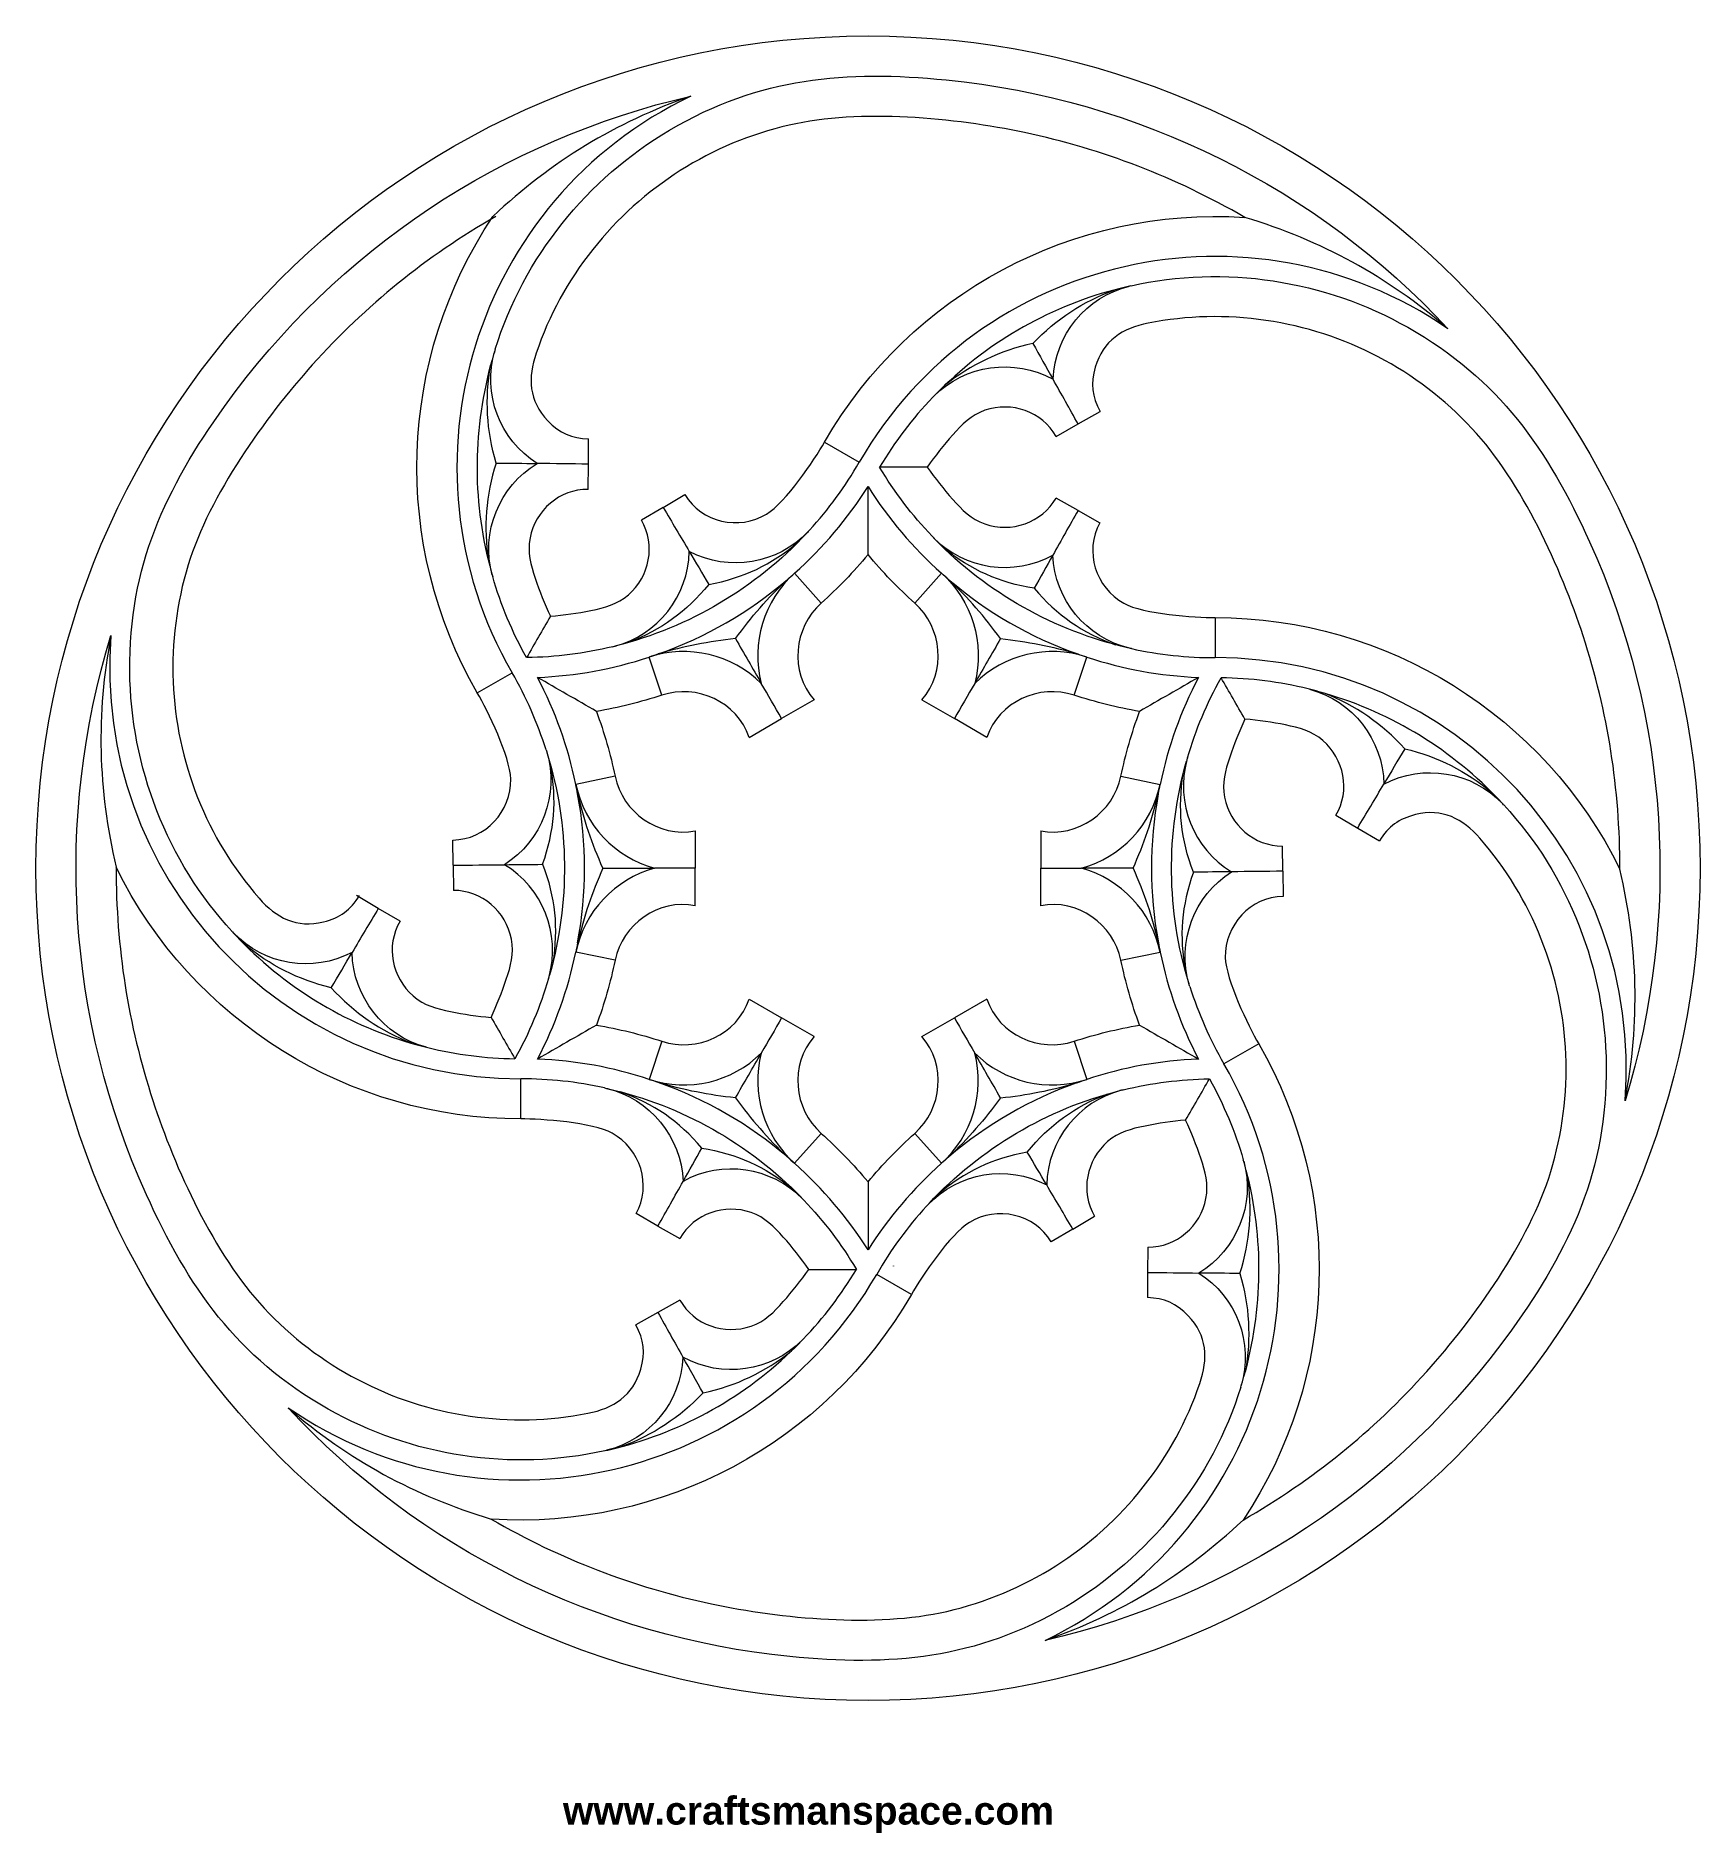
# Model space of a CAD drawing. Header units: millimetres. Extents: x 129 to 308, y -110 to 83.
import ezdxf

# ---------------------------------------------------------------- set-up
doc = ezdxf.new("R2010")
doc.units = ezdxf.units.MM
doc.header["$MEASUREMENT"] = 0
doc.layers.add('Layer 1', color=7, linetype='Continuous')

msp = doc.modelspace()

# ---------------------------------------------------------------- linework, layer by layer
at = {"layer": 'Layer 1', "lineweight": 9}
for points, knots in [([(307.7333, -6.1761), (307.7333, 43.0771), (267.8056, 83.0048), (218.5524, 83.0048), (218.5524, 83.0048), (169.2992, 83.0048), (129.3715, 43.0771), (129.3715, -6.1761), (129.3715, -6.1761), (129.3715, -55.4295), (169.2992, -95.3568), (218.5524, -95.3568), (218.5524, -95.3568), (267.8056, -95.3568), (307.7333, -55.4295), (307.7333, -6.1761)], [0, 0, 0, 0, 0.2, 0.2, 0.2, 0.2, 0.4, 0.4, 0.4, 0.4, 0.6, 0.6, 0.6, 0.6, 1, 1, 1, 1]), ([(178.6005, 49.44), (181.6383, 59.261), (188.4636, 67.7139), (197.2888, 72.9111), (197.2888, 72.9111), (206.9703, 78.6126), (216.176, 79.3576), (226.9204, 78.2932), (226.9204, 78.2932), (247.5009, 76.2548), (266.6295, 66.7717), (280.7128, 51.627)], [0, 0, 0, 0, 0.25, 0.25, 0.25, 0.25, 0.5, 0.5, 0.5, 0.5, 1, 1, 1, 1]), ([(150.4114, -12.9676), (143.4251, -5.426), (139.5174, 4.7112), (139.429, 14.9526), (139.429, 14.9526), (139.332, 26.1878), (143.2898, 34.5326), (149.5836, 43.3054), (149.5836, 43.3054), (161.6392, 60.1093), (179.4161, 71.9339), (199.5735, 76.5579)], [0, 0, 0, 0, 0.25, 0.25, 0.25, 0.25, 0.5, 0.5, 0.5, 0.5, 1, 1, 1, 1]), ([(258.9358, 63.5601), (251.4568, 67.8912), (243.7726, 70.8471), (235.319, 72.6454), (235.319, 72.6454), (227.9053, 74.2224), (217.7356, 75.2066), (210.1059, 73.4481), (210.1059, 73.4481), (201.7733, 71.5275), (194.3438, 66.8244), (189.0431, 60.1144), (189.0431, 60.1144), (186.3566, 56.7138), (184.3928, 53.1146), (182.9845, 49.0162), (182.9845, 49.0162), (182.0872, 46.4048), (182.1785, 43.8892), (184.2375, 41.7688), (184.2375, 41.7688), (185.5043, 40.4642), (186.7844, 39.8766), (188.6132, 39.8358)], [0, 0, 0, 0, 0.14285714, 0.14285714, 0.14285714, 0.14285714, 0.28571429, 0.28571429, 0.28571429, 0.28571429, 0.42857143, 0.42857143, 0.42857143, 0.42857143, 0.57142857, 0.57142857, 0.57142857, 0.57142857, 0.71428571, 0.71428571, 0.71428571, 0.71428571, 1, 1, 1, 1]), ([(178.6681, 63.665), (171.1779, 59.3535), (164.7756, 54.1768), (158.9917, 47.755), (158.9917, 47.755), (153.919, 42.123), (147.9819, 33.8079), (145.6899, 26.3212), (145.6899, 26.3212), (143.1869, 18.1446), (143.5453, 9.3588), (146.7059, 1.4133), (146.7059, 1.4133), (148.3078, -2.6137), (150.4426, -6.1139), (153.288, -9.3827), (153.288, -9.3827), (155.1008, -11.4654), (157.325, -12.6443), (160.1908, -11.9213), (160.1908, -11.9213), (161.9541, -11.4766), (163.1031, -10.6616), (164.0527, -9.0984)], [0, 0, 0, 0, 0.14285714, 0.14285714, 0.14285714, 0.14285714, 0.28571429, 0.28571429, 0.28571429, 0.28571429, 0.42857143, 0.42857143, 0.42857143, 0.42857143, 0.57142857, 0.57142857, 0.57142857, 0.57142857, 0.71428571, 0.71428571, 0.71428571, 0.71428571, 1, 1, 1, 1]), ([(246.7415, 56.2313), (256.7656, 58.5109), (267.4986, 56.8265), (276.4121, 51.7824), (276.4121, 51.7824), (286.1906, 46.2485), (291.4386, 38.6487), (295.8891, 28.8118), (295.8891, 28.8118), (304.4139, 9.9692), (305.7658, -11.3383), (299.6915, -31.107)], [0, 0, 0, 0, 0.25, 0.25, 0.25, 0.25, 0.5, 0.5, 0.5, 0.5, 1, 1, 1, 1]), ([(299.1374, -6.2812), (299.1488, 2.3615), (297.8666, 10.4942), (295.1972, 18.7143), (295.1972, 18.7143), (292.856, 25.9233), (288.6236, 35.2227), (283.2859, 40.9508), (283.2859, 40.9508), (277.4562, 47.2068), (269.6685, 51.2893), (261.207, 52.5248), (261.207, 52.5248), (256.9187, 53.1512), (252.8199, 53.0524), (248.5664, 52.2226), (248.5664, 52.2226), (245.8562, 51.6941), (243.7234, 50.3572), (242.9164, 47.5138), (242.9164, 47.5138), (242.42, 45.7645), (242.5514, 44.3621), (243.4304, 42.7579)], [0, 0, 0, 0, 0.14285714, 0.14285714, 0.14285714, 0.14285714, 0.28571429, 0.28571429, 0.28571429, 0.28571429, 0.42857143, 0.42857143, 0.42857143, 0.42857143, 0.57142857, 0.57142857, 0.57142857, 0.57142857, 0.71428571, 0.71428571, 0.71428571, 0.71428571, 1, 1, 1, 1]), ([(238.7086, 40.1013), (237.2233, 42.7662), (233.9169, 43.8768), (231.0865, 42.89), (231.0865, 42.89), (229.5885, 42.3675), (228.628, 41.3825), (227.6316, 40.2593), (227.6316, 40.2593), (226.6554, 39.1586), (225.752, 38.01), (224.9112, 36.8026)], [0, 0, 0, 0, 0.25, 0.25, 0.25, 0.25, 0.5, 0.5, 0.5, 0.5, 1, 1, 1, 1]), ([(198.9303, 33.8622), (200.7056, 30.8401), (204.7308, 29.9912), (207.6785, 31.7687), (207.6785, 31.7687), (209.7529, 33.0196), (212.7903, 37.5672), (213.8999, 39.4889)], [0, 0, 0, 0, 0.33333333, 0.33333333, 0.33333333, 0.33333333, 1, 1, 1, 1]), ([(224.9112, 36.8026), (225.7512, 35.5961), (226.6538, 34.4486), (227.6292, 33.3486), (227.6292, 33.3486), (228.6245, 32.2262), (229.5838, 31.2411), (231.0798, 30.7175), (231.0798, 30.7175), (233.9126, 29.7264), (237.2048, 30.8352), (238.7043, 33.4897)], [0, 0, 0, 0, 0.25, 0.25, 0.25, 0.25, 0.5, 0.5, 0.5, 0.5, 1, 1, 1, 1]), ([(188.553, 34.4185), (185.5024, 34.4645), (182.8874, 32.1565), (182.327, 29.2118), (182.327, 29.2118), (182.0303, 27.6532), (182.403, 26.3289), (182.8778, 24.9044), (182.8778, 24.9044), (183.3428, 23.5085), (183.8857, 22.1519), (184.511, 20.8202)], [0, 0, 0, 0, 0.25, 0.25, 0.25, 0.25, 0.5, 0.5, 0.5, 0.5, 1, 1, 1, 1]), ([(184.511, 20.8202), (185.976, 20.9443), (187.4211, 21.1521), (188.8615, 21.4469), (188.8615, 21.4469), (190.331, 21.7478), (191.6638, 22.086), (192.8651, 23.1199), (192.8651, 23.1199), (195.14, 25.0774), (195.8258, 28.483), (194.2767, 31.1087)], [0, 0, 0, 0, 0.25, 0.25, 0.25, 0.25, 0.5, 0.5, 0.5, 0.5, 1, 1, 1, 1]), ([(243.4156, 30.8362), (241.686, 27.7877), (242.9634, 23.8773), (245.9766, 22.2133), (245.9766, 22.2133), (248.0971, 21.0423), (253.5542, 20.6856), (255.7735, 20.6856)], [0, 0, 0, 0, 0.33333333, 0.33333333, 0.33333333, 0.33333333, 1, 1, 1, 1]), ([(190.3633, -68.5837), (180.339, -70.8631), (169.6062, -69.1789), (160.6927, -64.1346), (160.6927, -64.1346), (150.9142, -58.6009), (145.6662, -51.0011), (141.2156, -41.1642), (141.2156, -41.1642), (132.6907, -22.3216), (131.3391, -1.0141), (137.4131, 18.7546)], [0, 0, 0, 0, 0.25, 0.25, 0.25, 0.25, 0.5, 0.5, 0.5, 0.5, 1, 1, 1, 1]), ([(174.067, -3.1503), (177.572, -3.1239), (180.3197, -0.0623), (180.2542, 3.3791), (180.2542, 3.3791), (180.208, 5.801), (177.7884, 10.7054), (176.679, 12.6273)], [0, 0, 0, 0, 0.33333333, 0.33333333, 0.33333333, 0.33333333, 1, 1, 1, 1]), ([(258.9525, 9.8061), (258.3276, 8.4755), (257.7851, 7.1201), (257.3201, 5.7254), (257.3201, 5.7254), (256.8459, 4.3021), (256.4724, 2.979), (256.7672, 1.4216), (256.7672, 1.4216), (257.325, -1.5273), (259.9315, -3.8239), (262.9799, -3.7953)], [0, 0, 0, 0, 0.25, 0.25, 0.25, 0.25, 0.5, 0.5, 0.5, 0.5, 1, 1, 1, 1]), ([(268.708, -0.4933), (270.2732, 2.1256), (269.5819, 5.5442), (267.3119, 7.5019), (267.3119, 7.5019), (266.1104, 8.5383), (264.7773, 8.8775), (263.3064, 9.1788), (263.3064, 9.1788), (261.8648, 9.4738), (260.4185, 9.6819), (258.9525, 9.8061)], [0, 0, 0, 0, 0.25, 0.25, 0.25, 0.25, 0.5, 0.5, 0.5, 0.5, 1, 1, 1, 1]), ([(286.6934, 0.6152), (293.6797, -6.9264), (297.5874, -17.0636), (297.6758, -27.3049), (297.6758, -27.3049), (297.7728, -38.5402), (293.8151, -46.885), (287.5212, -55.6578), (287.5212, -55.6578), (275.4655, -72.4617), (257.6887, -84.2861), (237.5313, -88.9101)], [0, 0, 0, 0, 0.25, 0.25, 0.25, 0.25, 0.5, 0.5, 0.5, 0.5, 1, 1, 1, 1]), ([(258.754, -76.0174), (266.2444, -71.7059), (272.6465, -66.5292), (278.4304, -60.1074), (278.4304, -60.1074), (283.5033, -54.4753), (289.4404, -46.1603), (291.7322, -38.6736), (291.7322, -38.6736), (294.2354, -30.497), (293.877, -21.7112), (290.7163, -13.7657), (290.7163, -13.7657), (289.1145, -9.7387), (286.9795, -6.2385), (284.1343, -2.9697), (284.1343, -2.9697), (282.3213, -0.887), (280.0971, 0.2919), (277.2313, -0.4311), (277.2313, -0.4311), (275.4682, -0.8758), (274.3192, -1.6908), (273.3696, -3.254)], [0, 0, 0, 0, 0.14285714, 0.14285714, 0.14285714, 0.14285714, 0.28571429, 0.28571429, 0.28571429, 0.28571429, 0.42857143, 0.42857143, 0.42857143, 0.42857143, 0.57142857, 0.57142857, 0.57142857, 0.57142857, 0.71428571, 0.71428571, 0.71428571, 0.71428571, 1, 1, 1, 1]), ([(137.9672, -6.0712), (137.956, -14.7139), (139.2382, -22.8466), (141.9076, -31.0667), (141.9076, -31.0667), (144.2486, -38.2757), (148.4811, -47.5751), (153.819, -53.3032), (153.819, -53.3032), (159.6486, -59.5592), (167.4363, -63.6417), (175.8976, -64.8772), (175.8976, -64.8772), (180.1861, -65.5036), (184.2849, -65.4048), (188.5382, -64.575), (188.5382, -64.575), (191.2486, -64.0465), (193.3814, -62.7096), (194.1884, -59.8662), (194.1884, -59.8662), (194.6847, -58.1169), (194.5534, -56.7144), (193.6744, -55.1103)], [0, 0, 0, 0, 0.14285714, 0.14285714, 0.14285714, 0.14285714, 0.28571429, 0.28571429, 0.28571429, 0.28571429, 0.42857143, 0.42857143, 0.42857143, 0.42857143, 0.57142857, 0.57142857, 0.57142857, 0.57142857, 0.71428571, 0.71428571, 0.71428571, 0.71428571, 1, 1, 1, 1]), ([(178.1523, -22.1587), (178.777, -20.8279), (179.3197, -19.4725), (179.7845, -18.0776), (179.7845, -18.0776), (180.2589, -16.6545), (180.6324, -15.3314), (180.3376, -13.7739), (180.3376, -13.7739), (179.7798, -10.8251), (177.1733, -8.5285), (174.1249, -8.5571)], [0, 0, 0, 0, 0.25, 0.25, 0.25, 0.25, 0.5, 0.5, 0.5, 0.5, 1, 1, 1, 1]), ([(263.0376, -9.2021), (259.5328, -9.2285), (256.7851, -12.2901), (256.8506, -15.7315), (256.8506, -15.7315), (256.8966, -18.1534), (259.3162, -23.0578), (260.4258, -24.9797)], [0, 0, 0, 0, 0.33333333, 0.33333333, 0.33333333, 0.33333333, 1, 1, 1, 1]), ([(168.3968, -11.8591), (166.8314, -14.478), (167.5227, -17.8966), (169.7929, -19.8543), (169.7929, -19.8543), (170.9944, -20.8905), (172.3275, -21.2299), (173.7984, -21.531), (173.7984, -21.531), (175.2398, -21.8262), (176.6863, -22.0343), (178.1523, -22.1587)], [0, 0, 0, 0, 0.25, 0.25, 0.25, 0.25, 0.5, 0.5, 0.5, 0.5, 1, 1, 1, 1]), ([(193.6892, -43.1886), (195.4188, -40.1401), (194.1414, -36.2296), (191.1282, -34.5657), (191.1282, -34.5657), (189.0077, -33.3947), (183.5506, -33.038), (181.3314, -33.038)], [0, 0, 0, 0, 0.33333333, 0.33333333, 0.33333333, 0.33333333, 1, 1, 1, 1]), ([(252.5936, -33.1726), (251.1288, -33.2967), (249.6837, -33.5045), (248.2433, -33.7993), (248.2433, -33.7993), (246.7738, -34.1001), (245.441, -34.4384), (244.2395, -35.4723), (244.2395, -35.4723), (241.9648, -37.4298), (241.2791, -40.8353), (242.8279, -43.4611)], [0, 0, 0, 0, 0.25, 0.25, 0.25, 0.25, 0.5, 0.5, 0.5, 0.5, 1, 1, 1, 1]), ([(248.5518, -46.7708), (251.6024, -46.8169), (254.2174, -44.5089), (254.7778, -41.5642), (254.7778, -41.5642), (255.0743, -40.0055), (254.7018, -38.6813), (254.227, -37.2568), (254.227, -37.2568), (253.7618, -35.8609), (253.2189, -34.5043), (252.5936, -33.1726)], [0, 0, 0, 0, 0.25, 0.25, 0.25, 0.25, 0.5, 0.5, 0.5, 0.5, 1, 1, 1, 1]), ([(212.1934, -49.155), (211.3534, -47.9485), (210.4508, -46.8008), (209.4754, -45.701), (209.4754, -45.701), (208.4801, -44.5786), (207.521, -43.5935), (206.025, -43.0699), (206.025, -43.0699), (203.1922, -42.0788), (199.9, -43.1876), (198.4005, -45.8419)], [0, 0, 0, 0, 0.25, 0.25, 0.25, 0.25, 0.5, 0.5, 0.5, 0.5, 1, 1, 1, 1]), ([(238.1745, -46.2146), (236.3992, -43.1925), (232.3738, -42.3436), (229.4264, -44.1211), (229.4264, -44.1211), (227.352, -45.372), (224.3144, -49.9196), (223.2047, -51.8413)], [0, 0, 0, 0, 0.33333333, 0.33333333, 0.33333333, 0.33333333, 1, 1, 1, 1]), ([(198.396, -52.4537), (199.8815, -55.1186), (203.1879, -56.2292), (206.0183, -55.2424), (206.0183, -55.2424), (207.5163, -54.7199), (208.4768, -53.7351), (209.4732, -52.6117), (209.4732, -52.6117), (210.4494, -51.5109), (211.3528, -50.3624), (212.1934, -49.155)], [0, 0, 0, 0, 0.25, 0.25, 0.25, 0.25, 0.5, 0.5, 0.5, 0.5, 1, 1, 1, 1]), ([(178.169, -75.9123), (185.648, -80.2435), (193.3322, -83.1993), (201.7857, -84.9976), (201.7857, -84.9976), (209.1995, -86.5746), (219.3692, -87.5588), (226.9987, -85.8003), (226.9987, -85.8003), (235.3316, -83.8797), (242.761, -79.1768), (248.0617, -72.4668), (248.0617, -72.4668), (250.7482, -69.066), (252.712, -65.467), (254.1202, -61.3686), (254.1202, -61.3686), (255.0174, -58.7572), (254.9263, -56.2416), (252.8673, -54.1212), (252.8673, -54.1212), (251.6005, -52.8165), (250.3202, -52.229), (248.4916, -52.1882)], [0, 0, 0, 0, 0.14285714, 0.14285714, 0.14285714, 0.14285714, 0.28571429, 0.28571429, 0.28571429, 0.28571429, 0.42857143, 0.42857143, 0.42857143, 0.42857143, 0.57142857, 0.57142857, 0.57142857, 0.57142857, 0.71428571, 0.71428571, 0.71428571, 0.71428571, 1, 1, 1, 1]), ([(258.5043, -61.7924), (255.4663, -71.6134), (248.6412, -80.0662), (239.816, -85.2633), (239.816, -85.2633), (230.1345, -90.9648), (220.9288, -91.7098), (210.1844, -90.6454), (210.1844, -90.6454), (189.6039, -88.607), (170.4751, -79.1241), (156.392, -63.9794)], [0, 0, 0, 0, 0.25, 0.25, 0.25, 0.25, 0.5, 0.5, 0.5, 0.5, 1, 1, 1, 1])]:
    msp.add_open_spline(points, degree=3, knots=knots, dxfattribs=at)
for points in [[(199.5735, 76.5579), (176.3931, 65.4897), (167.5583, 37.023), (180.401, 14.7762)], [(199.5735, 76.5579), (191.4174, 73.7127), (184.649, 69.5561), (178.3506, 63.665)], [(280.7128, 51.627), (259.5372, 66.1676), (230.4669, 59.5855), (217.6221, 37.34)], [(176.679, 12.6273), (167.478, 28.5656), (168.1187, 48.3629), (178.3506, 63.665)], [(213.8999, 39.4889), (223.1024, 55.4265), (240.5677, 64.7701), (258.9358, 63.5601)], [(280.7128, 51.627), (274.1707, 57.2679), (267.1868, 61.0513), (258.9358, 63.5601)], [(245.5697, 55.9548), (238.3032, 54.1307), (231.6586, 50.3918), (226.3279, 45.1273)], [(238.3837, 46.2192), (238.5897, 50.9727), (241.9239, 55.0748), (246.5626, 56.1911)], [(246.7193, 56.2262), (246.3346, 56.1414), (245.9517, 56.0512), (245.5697, 55.9552)], [(246.7193, 56.2262), (246.7266, 56.2279), (246.734, 56.2295), (246.7415, 56.2313)], [(236.2277, 50.0514), (238.7694, 52.7029), (241.5565, 54.5317), (245.0005, 55.8082)], [(178.254, 48.2871), (176.2003, 41.082), (176.116, 33.458), (178.01, 26.2094)], [(183.0923, 37.1959), (179.0787, 39.7512), (177.193, 44.6895), (178.5456, 49.2649)], [(178.5938, 49.4182), (178.475, 49.0427), (178.3614, 48.6659), (178.2536, 48.2873)], [(178.5938, 49.4182), (178.596, 49.4255), (178.5982, 49.4327), (178.6005, 49.44)], [(225.6121, 44.4034), (228.9738, 47.7907), (234.2131, 48.511), (238.3837, 46.2192)], [(236.2277, 50.0514), (232.6418, 49.2552), (229.632, 47.8225), (226.753, 45.5413)], [(236.2277, 50.0514), (236.9463, 48.7739), (237.6651, 47.4967), (238.3837, 46.2192)], [(178.6956, 37.2447), (177.67, 40.7717), (177.4797, 44.1), (178.0964, 47.7208)], [(241.0661, 41.4278), (240.1809, 43.0299), (239.2824, 44.6246), (238.3837, 46.2192)], [(226.3275, 45.1277), (226.0471, 44.8508), (225.7711, 44.5702), (225.4989, 44.2855)], [(225.4989, 44.2855), (223.3035, 41.9915), (221.4269, 39.5283), (219.7984, 36.8026)], [(241.0661, 41.4278), (241.0661, 41.4278), (243.4304, 42.7579), (243.4304, 42.7579)], [(238.7086, 40.1013), (238.7086, 40.1013), (241.0661, 41.4278), (241.0661, 41.4278)], [(188.5831, 37.1233), (188.5831, 37.1233), (188.6132, 39.8358), (188.6132, 39.8358)], [(213.8999, 39.4889), (213.8999, 39.4889), (217.6221, 37.34), (217.6221, 37.34)], [(178.279, 25.2279), (177.0265, 29.833), (179.0222, 34.7299), (183.0923, 37.1959)], [(178.6956, 37.2447), (177.592, 33.7414), (177.328, 30.4182), (177.864, 26.7846)], [(178.6956, 37.2447), (180.1611, 37.2286), (181.6267, 37.2123), (183.0923, 37.1959)], [(188.5831, 37.1233), (186.7529, 37.1578), (184.9227, 37.1768), (183.0923, 37.1959)], [(188.553, 34.4185), (188.553, 34.4185), (188.5831, 37.1233), (188.5831, 37.1233)], [(212.2857, 30.0475), (214.3489, 32.2931), (216.0984, 34.701), (217.6221, 37.34)], [(225.4293, 29.393), (223.2541, 31.6613), (221.409, 34.1066), (219.7984, 36.8026)], [(224.9112, 36.8026), (223.2069, 36.8026), (221.5026, 36.8026), (219.7984, 36.8026)], [(210.6787, 25.4373), (213.7639, 28.1931), (216.3395, 31.2319), (218.5524, 34.727)], [(218.5524, 27.4304), (218.5524, 29.8625), (218.5524, 32.2949), (218.5524, 34.727)], [(218.5524, 34.727), (220.7651, 31.2319), (223.3409, 28.1931), (226.4259, 25.4373)], [(196.6046, 32.4859), (196.6046, 32.4859), (198.9303, 33.8622), (198.9303, 33.8622)], [(241.0608, 32.1622), (241.0608, 32.1622), (238.7043, 33.4897), (238.7043, 33.4897)], [(196.6046, 32.4859), (196.6046, 32.4859), (194.2767, 31.1087), (194.2767, 31.1087)], [(196.6046, 32.4859), (197.5343, 30.9062), (198.4684, 29.3291), (199.4017, 27.7515)], [(241.0608, 32.1622), (240.1576, 30.5672), (239.259, 28.9698), (238.3593, 27.3726)], [(241.0608, 32.1622), (241.0608, 32.1622), (243.4156, 30.8362), (243.4156, 30.8362)], [(211.9996, 29.7356), (206.4907, 23.8212), (199.3984, 19.6293), (191.5607, 17.6552)], [(212.1415, 29.8893), (208.8601, 26.4107), (203.6369, 25.5548), (199.4017, 27.7515)], [(212.2857, 30.0475), (212.1909, 29.9432), (212.0954, 29.8391), (211.9996, 29.7356)], [(225.4293, 29.393), (225.5174, 29.3), (225.606, 29.2073), (225.6951, 29.115)], [(225.5765, 29.2384), (228.9452, 25.8383), (234.1588, 25.0782), (238.3593, 27.3726)], [(246.3765, 17.4547), (238.5002, 19.2682), (231.3235, 23.3143), (225.6951, 29.115)], [(191.3944, 17.6141), (196.0233, 18.8314), (199.2886, 22.9666), (199.4017, 27.7515)], [(199.4017, 27.7515), (200.0942, 26.5811), (200.7868, 25.4107), (201.4793, 24.2403)], [(201.4793, 24.2403), (205.1958, 24.9184), (208.2017, 26.3401), (211.0836, 28.7828)], [(218.5524, 27.4304), (217.0077, 25.5673), (215.3469, 23.844), (213.5419, 22.232)], [(223.5629, 22.232), (221.7579, 23.844), (220.0969, 25.5672), (218.5524, 27.4304)], [(236.3573, 23.8178), (232.6271, 24.4164), (229.5914, 25.7736), (226.6581, 28.1541)], [(238.3593, 27.3726), (237.6921, 26.1878), (237.0248, 25.0028), (236.3573, 23.8178)], [(246.5806, 17.4087), (241.9274, 18.5112), (238.5744, 22.6063), (238.3593, 27.3726)], [(178.0094, 26.2092), (178.109, 25.8281), (178.2141, 25.4487), (178.3246, 25.0705)], [(181.9547, 16.3922), (180.4083, 19.1655), (179.2133, 22.0223), (178.3246, 25.0705)], [(210.6787, 25.4373), (207.3689, 22.4805), (205.9945, 17.9199), (207.1192, 13.6265)], [(209.9085, 24.7655), (210.1678, 24.9865), (210.4246, 25.2104), (210.6787, 25.4373)], [(213.5419, 22.232), (213.5419, 22.232), (210.6787, 25.4373), (210.6787, 25.4373)], [(223.5629, 22.232), (223.5629, 22.232), (226.4259, 25.4373), (226.4259, 25.4373)], [(226.4259, 25.4373), (229.7359, 22.4805), (231.1103, 17.9199), (229.9854, 13.6265)], [(227.1981, 24.7639), (226.9381, 24.9853), (226.6808, 25.2098), (226.4259, 25.4373)], [(201.4793, 24.2403), (199.0957, 21.3091), (196.4027, 19.3587), (192.8743, 18.0089)], [(196.0804, 16.7814), (201.2605, 18.6218), (205.7247, 21.1993), (209.9085, 24.7655)], [(204.348, 18.4264), (206.0096, 20.7241), (207.8469, 22.8188), (209.9085, 24.7655)], [(232.7568, 18.4264), (231.0952, 20.7241), (229.2577, 22.8188), (227.1961, 24.7657)], [(227.1981, 24.7639), (231.3821, 21.198), (235.8465, 18.6206), (241.0268, 16.7806)], [(236.3573, 23.8178), (238.8028, 20.9382), (241.537, 19.0459), (245.0935, 17.7713)], [(213.5419, 22.232), (210.5779, 19.5842), (210.1248, 14.9014), (212.7718, 11.8571)], [(224.3328, 11.8571), (226.9799, 14.9014), (226.5269, 19.584), (223.5629, 22.232)], [(184.511, 20.8202), (183.659, 19.3442), (182.8068, 17.8684), (181.9547, 16.3922)], [(255.7735, 20.6856), (274.1768, 20.6846), (291.0014, 10.2311), (299.1374, -6.2812)], [(255.7735, 20.6856), (255.7735, 20.6856), (255.7735, 16.3876), (255.7735, 16.3876)], [(137.4131, 18.7546), (135.4083, -6.8542), (155.6438, -28.7388), (181.3314, -28.74)], [(137.4131, 18.7546), (135.7989, 10.2687), (136.0144, 2.3287), (137.9672, -6.0712)], [(191.187, 17.5639), (188.135, 16.8144), (185.0949, 16.439), (181.9547, 16.3922)], [(191.187, 17.5639), (191.3117, 17.5939), (191.4361, 17.6242), (191.5607, 17.6552)], [(207.1192, 13.6265), (203.9636, 16.7473), (199.3268, 17.8373), (195.1111, 16.4492)], [(204.348, 18.4264), (201.5273, 18.1364), (198.7947, 17.5925), (196.0778, 16.7806)], [(204.348, 18.4264), (205.2717, 16.8264), (206.1954, 15.2265), (207.1192, 13.6265)], [(232.7568, 18.4264), (231.8329, 16.8264), (230.9092, 15.2265), (229.9854, 13.6265)], [(241.9937, 16.4492), (237.778, 17.8375), (233.1413, 16.7473), (229.9854, 13.6265)], [(232.7568, 18.4264), (235.5773, 18.1364), (238.3101, 17.5925), (241.0268, 16.7806)], [(246.7897, 17.3628), (246.652, 17.3927), (246.5142, 17.4232), (246.3765, 17.4547)], [(246.7897, 17.3628), (249.7659, 16.6987), (252.7262, 16.3876), (255.7735, 16.3876)], [(183.1291, 14.2755), (187.2625, 14.4443), (191.1819, 15.1552), (195.1111, 16.4492)], [(196.0804, 16.7814), (195.7585, 16.6668), (195.4355, 16.5563), (195.1111, 16.4492)], [(196.4554, 12.3671), (196.4554, 12.3671), (195.1111, 16.4492), (195.1111, 16.4492)], [(240.6492, 12.3671), (240.6492, 12.3671), (241.9937, 16.4492), (241.9937, 16.4492)], [(241.0268, 16.7806), (241.3477, 16.6663), (241.67, 16.5559), (241.9937, 16.4492)], [(241.9937, 16.4492), (245.9227, 15.1554), (249.8423, 14.4443), (253.9755, 14.2755)], [(299.6915, -31.107), (301.6965, -5.4982), (281.461, 16.3864), (255.7735, 16.3876)], [(176.679, 12.6273), (176.679, 12.6273), (180.401, 14.7762), (180.401, 14.7762)], [(184.0484, 6.5088), (183.1352, 9.4181), (181.9246, 12.1373), (180.401, 14.7762)], [(189.4483, 10.6271), (187.3418, 11.8431), (185.2356, 13.0594), (183.1291, 14.2755)], [(187.2375, 2.8118), (186.3936, 6.8616), (185.0496, 10.6115), (183.1291, 14.2755)], [(205.8254, 7.8466), (204.5124, 11.6611), (200.2307, 13.6102), (196.4554, 12.3671)], [(209.2987, 9.8518), (208.5722, 11.1101), (207.8457, 12.3683), (207.1192, 13.6265)], [(229.9854, 13.6265), (229.2591, 12.3683), (228.5326, 11.1101), (227.8061, 9.8518)], [(240.6492, 12.3671), (236.8743, 13.6102), (232.5921, 11.6611), (231.2794, 7.8466)], [(253.9755, 14.2755), (251.8693, 13.0594), (249.763, 11.8431), (247.6565, 10.6271)], [(253.9755, 14.2755), (252.0552, 10.6115), (250.7112, 6.8616), (249.8673, 2.8118)], [(252.7947, 5.6528), (253.6715, 8.6707), (254.8665, 11.4913), (256.396, 14.2341)], [(258.9525, 9.8061), (258.1003, 11.2821), (257.2483, 12.7581), (256.396, 14.2341)], [(265.7267, 13.0387), (262.6425, 13.7932), (259.5708, 14.1867), (256.396, 14.2341)], [(196.4554, 12.3671), (194.1569, 11.6099), (191.834, 11.0332), (189.4483, 10.6271)], [(212.7718, 11.8571), (212.7718, 11.8571), (209.2987, 9.8518), (209.2987, 9.8518)], [(224.3328, 11.8571), (224.3328, 11.8571), (227.8061, 9.8518), (227.8061, 9.8518)], [(247.6565, 10.6271), (245.2708, 11.0332), (242.9479, 11.6099), (240.6492, 12.3671)], [(266.8705, 12.7422), (266.4906, 12.8467), (266.1094, 12.9455), (265.7267, 13.0387)], [(265.8853, 12.9996), (270.4997, 11.7819), (273.7433, 7.6048), (273.8438, 2.847)], [(285.8681, 1.4916), (280.6552, 6.8726), (274.0949, 10.7575), (266.8703, 12.7418)], [(276.0845, 6.6304), (273.6022, 9.3376), (270.8564, 11.228), (267.4416, 12.5806)], [(189.4483, 10.6271), (190.2895, 8.3579), (190.9513, 6.058), (191.445, 3.6886)], [(205.8254, 7.8466), (205.8254, 7.8466), (209.2987, 9.8518), (209.2987, 9.8518)], [(231.2794, 7.8466), (231.2794, 7.8466), (227.8061, 9.8518), (227.8061, 9.8518)], [(245.6598, 3.6886), (246.1534, 6.058), (246.8153, 8.3579), (247.6565, 10.6271)], [(184.1132, 6.3049), (185.4851, 1.7238), (183.6149, -3.2278), (179.5948, -5.7973)], [(184.0484, 6.5088), (184.0913, 6.3744), (184.1336, 6.2398), (184.1753, 6.1048)], [(184.1753, 6.1048), (186.5431, -1.6231), (186.6271, -9.8613), (184.418, -17.636)], [(276.0845, 6.6304), (275.3375, 5.3692), (274.5908, 4.1081), (273.8438, 2.847)], [(276.0845, 6.6304), (279.6516, 5.7549), (282.629, 4.2557), (285.4567, 1.9113)], [(183.6743, -5.7536), (184.9453, -2.1961), (185.2171, 1.1179), (184.5427, 4.8352)], [(252.9295, -18.4572), (250.5617, -10.7293), (250.4775, -2.4911), (252.6869, 5.2836)], [(252.7345, 5.4476), (251.4743, 0.8301), (253.4226, -4.0645), (257.51, -6.5551)], [(253.4305, -6.5988), (252.0837, -3.069), (251.7412, 0.2386), (252.3362, 3.9692)], [(252.7947, 5.6528), (252.7581, 5.53), (252.7223, 5.4068), (252.6869, 5.2836)], [(273.8438, 2.847), (278.0635, 5.0452), (283.2833, 4.2093), (286.5692, 0.7502)], [(191.445, 3.6886), (191.445, 3.6886), (187.2375, 2.8118), (187.2375, 2.8118)], [(187.2375, 2.8118), (188.1433, -1.533), (191.4056, -5.0037), (195.6862, -6.1761)], [(187.4341, 1.8088), (187.3725, 2.1439), (187.3068, 2.4782), (187.2375, 2.8118)], [(191.445, 3.6886), (192.2561, -0.202), (196.0849, -2.9362), (200.0448, -2.1656)], [(237.0598, -2.1656), (241.0199, -2.9358), (244.8485, -0.2022), (245.6598, 3.6886)], [(241.4186, -6.1761), (245.6992, -5.0037), (248.9615, -1.533), (249.8673, 2.8118)], [(245.6598, 3.6886), (245.6598, 3.6886), (249.8673, 2.8118), (249.8673, 2.8118)], [(249.6701, 1.8064), (249.7319, 2.1423), (249.7976, 2.4774), (249.8673, 2.8118)], [(271.0355, -1.8717), (271.9804, -0.304), (272.9121, 1.2714), (273.8438, 2.847)], [(190.1437, -6.1763), (188.9845, -3.5885), (188.0894, -0.95), (187.4341, 1.8088)], [(187.4345, -14.1588), (188.4308, -8.7525), (188.4306, -3.5974), (187.4341, 1.8088)], [(246.9609, -6.1761), (248.1201, -3.5883), (249.0154, -0.95), (249.6707, 1.809)], [(249.6701, 1.8064), (248.674, -3.5999), (248.6742, -8.755), (249.6707, -14.1612)], [(286.6779, 0.6319), (286.4122, 0.9225), (286.1424, 1.209), (285.8685, 1.4918)], [(286.6779, 0.6319), (286.683, 0.6262), (286.6881, 0.6207), (286.6934, 0.6152)], [(268.708, -0.4933), (268.708, -0.4933), (271.0355, -1.8717), (271.0355, -1.8717)], [(271.0355, -1.8717), (271.0355, -1.8717), (273.3696, -3.254), (273.3696, -3.254)], [(174.096, -5.8524), (174.096, -5.8524), (174.067, -3.1503), (174.067, -3.1503)], [(200.0448, -2.1656), (200.0448, -2.1656), (200.0448, -6.1761), (200.0448, -6.1761)], [(237.0598, -2.1656), (237.0598, -2.1656), (237.06, -6.1763), (237.06, -6.1763)], [(263.0088, -6.5), (263.0088, -6.5), (262.9799, -3.7953), (262.9799, -3.7953)], [(179.5948, -5.7973), (180.9547, -5.7827), (182.3144, -5.7682), (183.6743, -5.7536)], [(183.6743, -5.7536), (185.0211, -9.2834), (185.3635, -12.5909), (184.7684, -16.3216)], [(181.3314, -33.038), (162.928, -33.037), (146.1034, -22.5835), (137.9672, -6.0712)], [(174.096, -5.8524), (175.9289, -5.8371), (177.7619, -5.8168), (179.5948, -5.7973)], [(174.096, -5.8524), (174.096, -5.8524), (174.1249, -8.5571), (174.1249, -8.5571)], [(184.3705, -17.7998), (185.6309, -13.1822), (183.682, -8.2879), (179.5948, -5.7973)], [(195.6862, -6.1761), (191.4056, -7.3487), (188.1433, -10.8194), (187.2375, -15.1642)], [(190.1437, -6.1763), (188.9845, -8.7641), (188.0892, -11.4024), (187.4341, -14.1612)], [(190.1437, -6.1763), (191.9912, -6.1763), (193.8387, -6.1763), (195.6862, -6.1761)], [(200.0448, -6.1761), (198.592, -6.1761), (197.139, -6.1761), (195.6862, -6.1761)], [(200.0448, -10.1866), (200.0448, -10.1866), (200.0448, -6.1761), (200.0448, -6.1761)], [(237.06, -6.1763), (238.5128, -6.1761), (239.9658, -6.1761), (241.4186, -6.1761)], [(237.06, -10.1868), (237.06, -10.1868), (237.06, -6.1763), (237.06, -6.1763)], [(249.8673, -15.1642), (248.9615, -10.8194), (245.6992, -7.3487), (241.4186, -6.1761)], [(246.9609, -6.1761), (245.1136, -6.1761), (243.2661, -6.1761), (241.4186, -6.1761)], [(246.9609, -6.1761), (248.1201, -8.7639), (249.0154, -11.4024), (249.6707, -14.1612)], [(252.9917, -18.6567), (251.6197, -14.0756), (253.4899, -9.1246), (257.51, -6.5551)], [(253.4305, -6.5988), (252.1593, -10.1563), (251.8876, -13.4705), (252.5621, -17.1876)], [(257.51, -6.5551), (256.1501, -6.5696), (254.7904, -6.5842), (253.4305, -6.5988)], [(263.0088, -6.5), (261.1757, -6.5151), (259.3429, -6.5356), (257.51, -6.5551)], [(263.0088, -6.5), (263.0088, -6.5), (263.0376, -9.2021), (263.0376, -9.2021)], [(299.6915, -31.107), (301.3057, -22.6211), (301.0902, -14.6811), (299.1374, -6.2812)], [(166.0693, -10.4807), (166.0693, -10.4807), (163.7352, -9.0984), (163.7352, -9.0984)], [(200.0448, -10.1866), (196.0849, -9.4166), (192.2561, -12.15), (191.445, -16.041)], [(245.6598, -16.041), (244.8487, -12.1504), (241.0199, -9.4164), (237.06, -10.1868)], [(166.0693, -10.4807), (165.1244, -12.0484), (164.1927, -13.6238), (163.261, -15.1994)], [(168.3968, -11.8591), (168.3968, -11.8591), (166.0693, -10.4807), (166.0693, -10.4807)], [(150.427, -12.9841), (150.4218, -12.9786), (150.4165, -12.9731), (150.4114, -12.9676)], [(150.427, -12.9841), (150.6926, -13.2749), (150.9624, -13.5614), (151.2363, -13.8442)], [(163.261, -15.1994), (159.0413, -17.3977), (153.8219, -16.5617), (150.5358, -13.1026)], [(151.2367, -13.844), (156.4496, -19.225), (163.0099, -23.1099), (170.2345, -25.0942)], [(161.0203, -18.9828), (157.4532, -18.1073), (154.4758, -16.6081), (151.6481, -14.2637)], [(161.0203, -18.9828), (161.7673, -17.7216), (162.514, -16.4605), (163.261, -15.1994)], [(171.2191, -25.352), (166.6048, -24.1339), (163.3615, -19.9572), (163.261, -15.1994)], [(183.1291, -26.6278), (185.0496, -22.9639), (186.3936, -19.214), (187.2375, -15.1642)], [(187.4345, -14.1588), (187.3727, -14.4947), (187.3072, -14.8298), (187.2375, -15.1642)], [(191.445, -16.041), (191.445, -16.041), (187.2375, -15.1642), (187.2375, -15.1642)], [(245.6598, -16.041), (245.6598, -16.041), (249.8673, -15.1642), (249.8673, -15.1642)], [(249.6707, -14.1612), (249.7323, -14.4963), (249.7978, -14.8306), (249.8673, -15.1642)], [(249.8673, -15.1642), (250.7112, -19.214), (252.0552, -22.9639), (253.9755, -26.6278)], [(191.445, -16.041), (190.9513, -18.4103), (190.2895, -20.7102), (189.4483, -22.9794)], [(247.6565, -22.9794), (246.8153, -20.7102), (246.1536, -18.4103), (245.6598, -16.041)], [(161.0203, -18.9828), (163.5026, -21.69), (166.2484, -23.5804), (169.6632, -24.933)], [(184.3101, -18.0052), (183.4333, -21.0231), (182.2383, -23.8437), (180.7088, -26.5865)], [(184.3101, -18.0052), (184.3465, -17.8822), (184.3825, -17.7592), (184.418, -17.636)], [(253.0564, -18.8612), (253.0133, -18.7268), (252.971, -18.5922), (252.9295, -18.4572)], [(253.0564, -18.8612), (253.9694, -21.7705), (255.1802, -24.4897), (256.7036, -27.1286)], [(196.4554, -24.7195), (200.2305, -25.9623), (204.5126, -24.0135), (205.8254, -20.199)], [(205.8254, -20.199), (205.8254, -20.199), (209.2985, -22.2042), (209.2985, -22.2042)], [(231.2794, -20.199), (231.2794, -20.199), (227.8061, -22.2042), (227.8061, -22.2042)], [(231.2794, -20.199), (232.5923, -24.0133), (236.8741, -25.9625), (240.6494, -24.7195)], [(178.1523, -22.1587), (179.0045, -23.6345), (179.8565, -25.1105), (180.7088, -26.5865)], [(189.4483, -22.9794), (187.3418, -24.1957), (185.2356, -25.4116), (183.1291, -26.6278)], [(189.4483, -22.9794), (191.834, -23.3856), (194.1569, -23.9623), (196.4554, -24.7195)], [(209.2985, -22.2042), (208.5722, -23.4625), (207.8457, -24.7207), (207.1192, -25.9789)], [(212.7718, -24.2095), (212.7718, -24.2095), (209.2985, -22.2042), (209.2985, -22.2042)], [(224.333, -24.2095), (224.333, -24.2095), (227.8061, -22.2042), (227.8061, -22.2042)], [(227.8061, -22.2042), (228.5326, -23.4623), (229.2591, -24.7207), (229.9854, -25.9789)], [(240.6494, -24.7195), (242.9479, -23.9623), (245.2708, -23.3856), (247.6565, -22.9794)], [(247.6565, -22.9794), (249.763, -24.1957), (251.8693, -25.4116), (253.9755, -26.6278)], [(196.4554, -24.7195), (196.4554, -24.7195), (195.1111, -28.8016), (195.1111, -28.8016)], [(212.7718, -24.2095), (210.125, -27.2538), (210.5777, -31.9364), (213.5419, -34.5842)], [(223.5629, -34.5842), (226.5269, -31.9366), (226.9801, -27.2536), (224.333, -24.2095)], [(240.6494, -24.7195), (240.6494, -24.7195), (241.9937, -28.8016), (241.9937, -28.8016)], [(260.4258, -24.9797), (260.4258, -24.9797), (256.7036, -27.1286), (256.7036, -27.1286)], [(260.4258, -24.9797), (269.6268, -40.918), (268.9861, -60.7153), (258.754, -76.0174)], [(170.2343, -25.0948), (170.6142, -25.1991), (170.9954, -25.2978), (171.3781, -25.3911)], [(171.3781, -25.3911), (174.4624, -26.1455), (177.5338, -26.5391), (180.7088, -26.5865)], [(195.1111, -28.8016), (191.1819, -27.5078), (187.2625, -26.7967), (183.1291, -26.6278)], [(195.1111, -28.8016), (199.3268, -30.1898), (203.9636, -29.0997), (207.1192, -25.9789)], [(204.348, -30.7788), (205.2719, -29.1788), (206.1956, -27.5789), (207.1192, -25.9789)], [(207.1192, -25.9789), (205.9945, -30.2723), (207.3689, -34.8327), (210.6787, -37.7897)], [(226.4259, -37.7897), (229.7359, -34.8329), (231.1103, -30.2723), (229.9854, -25.9789)], [(229.9854, -25.9789), (233.1413, -29.0997), (237.778, -30.1897), (241.9937, -28.8016)], [(232.7568, -30.7788), (231.8329, -29.1788), (230.9092, -27.5789), (229.9854, -25.9789)], [(253.9755, -26.6278), (249.8423, -26.7967), (245.9227, -27.5078), (241.9937, -28.8016)], [(190.3149, -29.7152), (187.3387, -29.0511), (184.3786, -28.74), (181.3314, -28.74)], [(181.3314, -33.038), (181.3314, -33.038), (181.3314, -28.74), (181.3314, -28.74)], [(196.078, -29.1328), (195.7569, -29.0188), (195.4346, -28.9085), (195.1111, -28.8016)], [(237.5313, -88.9101), (260.7115, -77.8421), (269.5465, -49.3753), (256.7036, -27.1286)], [(241.0244, -29.1338), (241.3462, -29.0192), (241.6693, -28.9087), (241.9937, -28.8016)], [(245.9178, -29.9163), (248.9698, -29.1668), (252.0099, -28.7914), (255.1501, -28.7447)], [(252.5936, -33.1726), (253.4458, -31.6966), (254.2978, -30.2207), (255.1501, -28.7447)], [(255.1501, -28.7447), (256.6963, -31.5179), (257.8913, -34.3746), (258.7802, -37.4229)], [(190.3149, -29.7152), (190.4528, -29.7451), (190.5906, -29.7758), (190.7281, -29.8071)], [(190.5241, -29.7613), (195.1772, -30.8636), (198.5304, -34.9587), (198.7455, -39.7249)], [(190.7281, -29.8071), (198.6046, -31.6206), (205.7814, -35.6667), (211.4097, -41.4674)], [(200.7475, -36.1702), (198.302, -33.2906), (195.5678, -31.3982), (192.0113, -30.1237)], [(204.348, -30.7788), (201.5275, -30.4887), (198.7947, -29.9449), (196.078, -29.1328)], [(209.9067, -37.1163), (205.7227, -33.5506), (201.2581, -30.973), (196.078, -29.1328)], [(204.348, -30.7788), (206.0096, -33.0765), (207.8469, -35.1712), (209.9085, -37.1181)], [(225.1052, -42.088), (230.6139, -36.1736), (237.7064, -31.9817), (245.5441, -30.0076)], [(241.0244, -29.1338), (235.8443, -30.9742), (231.3799, -33.5519), (227.1961, -37.1179)], [(232.7568, -30.7788), (231.0952, -33.0765), (229.2579, -35.1712), (227.1961, -37.1179)], [(232.7568, -30.7788), (235.5773, -30.4887), (238.3101, -29.9449), (241.0268, -29.1328)], [(235.6255, -36.5927), (238.0089, -33.6615), (240.7021, -31.7113), (244.2305, -30.3612)], [(245.71, -29.9667), (241.0811, -31.1842), (237.8162, -35.319), (237.7031, -40.1039)], [(245.9178, -29.9163), (245.7931, -29.9462), (245.6685, -29.9765), (245.5441, -30.0076)], [(213.5419, -34.5842), (213.5419, -34.5842), (210.6787, -37.7897), (210.6787, -37.7897)], [(213.5419, -34.5842), (215.3469, -36.1964), (217.0077, -37.9197), (218.5524, -39.7828)], [(218.5524, -39.7828), (220.0971, -37.9197), (221.7579, -36.1964), (223.5629, -34.5842)], [(223.5629, -34.5842), (223.5629, -34.5842), (226.4259, -37.7897), (226.4259, -37.7897)], [(198.7455, -39.7249), (199.4128, -38.5402), (200.08, -37.3552), (200.7475, -36.1702)], [(200.7475, -36.1702), (204.4775, -36.7688), (207.5132, -38.126), (210.4467, -40.5065)], [(211.528, -41.5906), (208.1592, -38.1905), (202.946, -37.4306), (198.7455, -39.7249)], [(209.9067, -37.1163), (210.1667, -37.3377), (210.424, -37.5622), (210.6787, -37.7897)], [(218.5524, -47.0794), (216.3395, -43.5843), (213.7639, -40.5455), (210.6787, -37.7897)], [(226.4259, -37.7897), (223.3409, -40.5455), (220.7651, -43.5843), (218.5524, -47.0794)], [(224.9633, -42.2421), (228.2445, -38.7635), (233.4679, -37.9071), (237.7031, -40.1039)], [(235.6255, -36.5927), (231.9091, -37.2708), (228.9029, -38.6925), (226.0212, -41.1352)], [(227.1961, -37.1179), (226.937, -37.3389), (226.6802, -37.5628), (226.4259, -37.7897)], [(237.7031, -40.1039), (237.0104, -38.9335), (236.318, -37.7631), (235.6255, -36.5927)], [(258.826, -37.5801), (260.0785, -42.1852), (258.0824, -47.0823), (254.0125, -49.5483)], [(259.0952, -38.5616), (258.9956, -38.1805), (258.8908, -37.8009), (258.7802, -37.4229)], [(196.0438, -44.5146), (196.947, -42.9196), (197.8458, -41.3222), (198.7455, -39.7249)], [(218.5524, -39.7828), (218.5524, -42.2149), (218.5524, -44.6471), (218.5524, -47.0794)], [(240.5002, -44.8385), (239.5705, -43.2586), (238.6364, -41.6815), (237.7031, -40.1039)], [(258.4092, -49.5971), (259.5128, -46.0937), (259.7768, -42.7708), (259.2408, -39.137)], [(258.8508, -60.6395), (260.9043, -53.4344), (260.9886, -45.8104), (259.0948, -38.5618)], [(211.6755, -41.7454), (211.5874, -41.6523), (211.4986, -41.5597), (211.4097, -41.4674)], [(211.6755, -41.7454), (213.8507, -44.0136), (215.6958, -46.459), (217.3064, -49.155)], [(224.8191, -42.3999), (224.9139, -42.2956), (225.0094, -42.1915), (225.1052, -42.088)], [(196.0438, -44.5146), (196.0438, -44.5146), (193.6892, -43.1886), (193.6892, -43.1886)], [(224.8189, -42.4001), (222.7559, -44.6455), (221.0064, -47.0536), (219.4828, -49.6924)], [(240.5002, -44.8385), (240.5002, -44.8385), (242.8279, -43.4611), (242.8279, -43.4611)], [(196.0438, -44.5146), (196.0438, -44.5146), (198.4005, -45.8419), (198.4005, -45.8419)], [(240.5002, -44.8385), (240.5002, -44.8385), (238.1745, -46.2146), (238.1745, -46.2146)], [(248.5518, -46.7708), (248.5518, -46.7708), (248.5217, -49.4757), (248.5217, -49.4757)], [(156.392, -63.9794), (177.5675, -78.5202), (206.6379, -71.9381), (219.4828, -49.6924)], [(211.6057, -56.6377), (213.8013, -54.3441), (215.6779, -51.8807), (217.3064, -49.155)], [(212.1934, -49.155), (213.8977, -49.155), (215.6022, -49.155), (217.3064, -49.155)], [(223.2047, -51.8413), (223.2047, -51.8413), (219.4828, -49.6924), (219.4828, -49.6924)], [(221.2779, -48.8049), (221.2889, -48.7844), (221.2876, -48.7835), (221.2738, -48.8023)], [(221.2779, -48.8049), (221.2854, -48.7901), (221.284, -48.7892), (221.2738, -48.8023)], [(221.2738, -48.8023), (221.2752, -48.8033), (221.2765, -48.8041), (221.2779, -48.8049)], [(248.5217, -49.4757), (248.5217, -49.4757), (248.4916, -52.1882), (248.4916, -52.1882)], [(248.5217, -49.4757), (250.3519, -49.5101), (252.1821, -49.5292), (254.0125, -49.5483)], [(254.0125, -49.5483), (258.0259, -52.1034), (259.912, -57.0417), (258.5594, -61.6169)], [(258.4092, -49.5971), (256.9437, -49.5808), (255.4781, -49.5646), (254.0125, -49.5483)], [(258.4092, -49.5971), (259.4346, -53.1241), (259.6249, -56.4523), (259.0084, -60.0732)], [(223.2047, -51.8413), (214.0024, -67.7789), (196.5371, -77.1225), (178.169, -75.9123)], [(196.0387, -53.7801), (196.0387, -53.7801), (193.6744, -55.1103), (193.6744, -55.1103)], [(198.396, -52.4537), (198.396, -52.4537), (196.0387, -53.7801), (196.0387, -53.7801)], [(196.0387, -53.7801), (196.9239, -55.3823), (197.8224, -56.9769), (198.7211, -58.5716)], [(191.5349, -68.3072), (198.8016, -66.4831), (205.4462, -62.7442), (210.7769, -57.4797)], [(211.4925, -56.7558), (208.1306, -60.143), (202.8917, -60.8634), (198.7211, -58.5716)], [(210.7773, -57.4801), (211.0575, -57.2032), (211.3337, -56.9226), (211.6057, -56.6377)], [(198.7211, -58.5716), (198.5149, -63.3251), (195.1809, -67.4274), (190.5424, -68.5437)], [(200.8771, -62.4038), (200.1585, -61.1263), (199.4397, -59.8491), (198.7211, -58.5716)], [(200.8771, -62.4038), (204.463, -61.6076), (207.4728, -60.1749), (210.3516, -57.8937)], [(258.511, -61.7706), (258.6298, -61.3951), (258.7432, -61.0183), (258.8512, -60.6395)], [(200.8771, -62.4038), (198.3354, -65.0553), (195.5483, -66.8841), (192.1042, -68.1606)], [(258.511, -61.7706), (258.5088, -61.7778), (258.5065, -61.7851), (258.5043, -61.7924)], [(156.392, -63.9794), (162.9339, -69.6203), (169.9178, -73.4037), (178.169, -75.9123)], [(190.3855, -68.5786), (190.3781, -68.5803), (190.3708, -68.5819), (190.3633, -68.5837)], [(190.3855, -68.5786), (190.77, -68.4938), (191.1531, -68.4036), (191.5351, -68.3076)], [(237.5313, -88.9101), (245.6874, -86.0649), (252.4558, -81.9084), (258.754, -76.0174)]]:
    msp.add_open_spline(points, degree=3, dxfattribs=at)

# ---------------------------------------------------------------- texts
at = {"insert": (185.8594, -105.6517), "char_height": 3, "width": 72.224579, "attachment_point": 1}
msp.add_mtext('{\\fArial|b1|i0|c0|p34;www.craftsmanspace.com}', dxfattribs=at)

doc.saveas('drawing.dxf')
